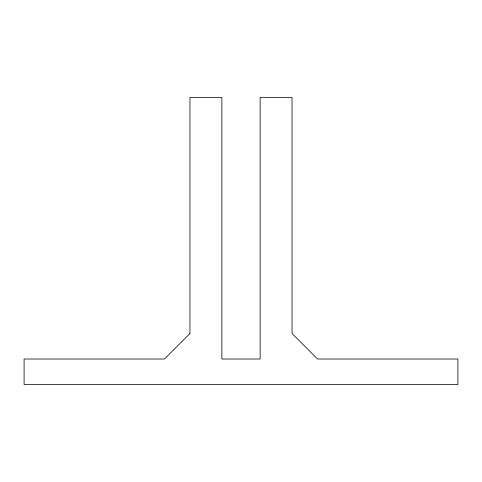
<?xml version="1.0" encoding="UTF-8"?>
<svg xmlns="http://www.w3.org/2000/svg" width="482" height="482" viewBox="0 0 482 482"><rect width="100%" height="100%" fill="white"/><g stroke="black" fill="none" stroke-linecap="round" stroke-linejoin="round"><path stroke-width="0.72" d="M189.962 333.502L164.446 359.018L24.1 359.018L24.1 384.54L457.9 384.54L457.9 359.018L317.554 359.018L292.038 333.502L292.038 97.46L260.135 97.46L260.135 359.018L221.865 359.018L221.865 97.46L189.962 97.46L189.962 333.502"/></g></svg>
